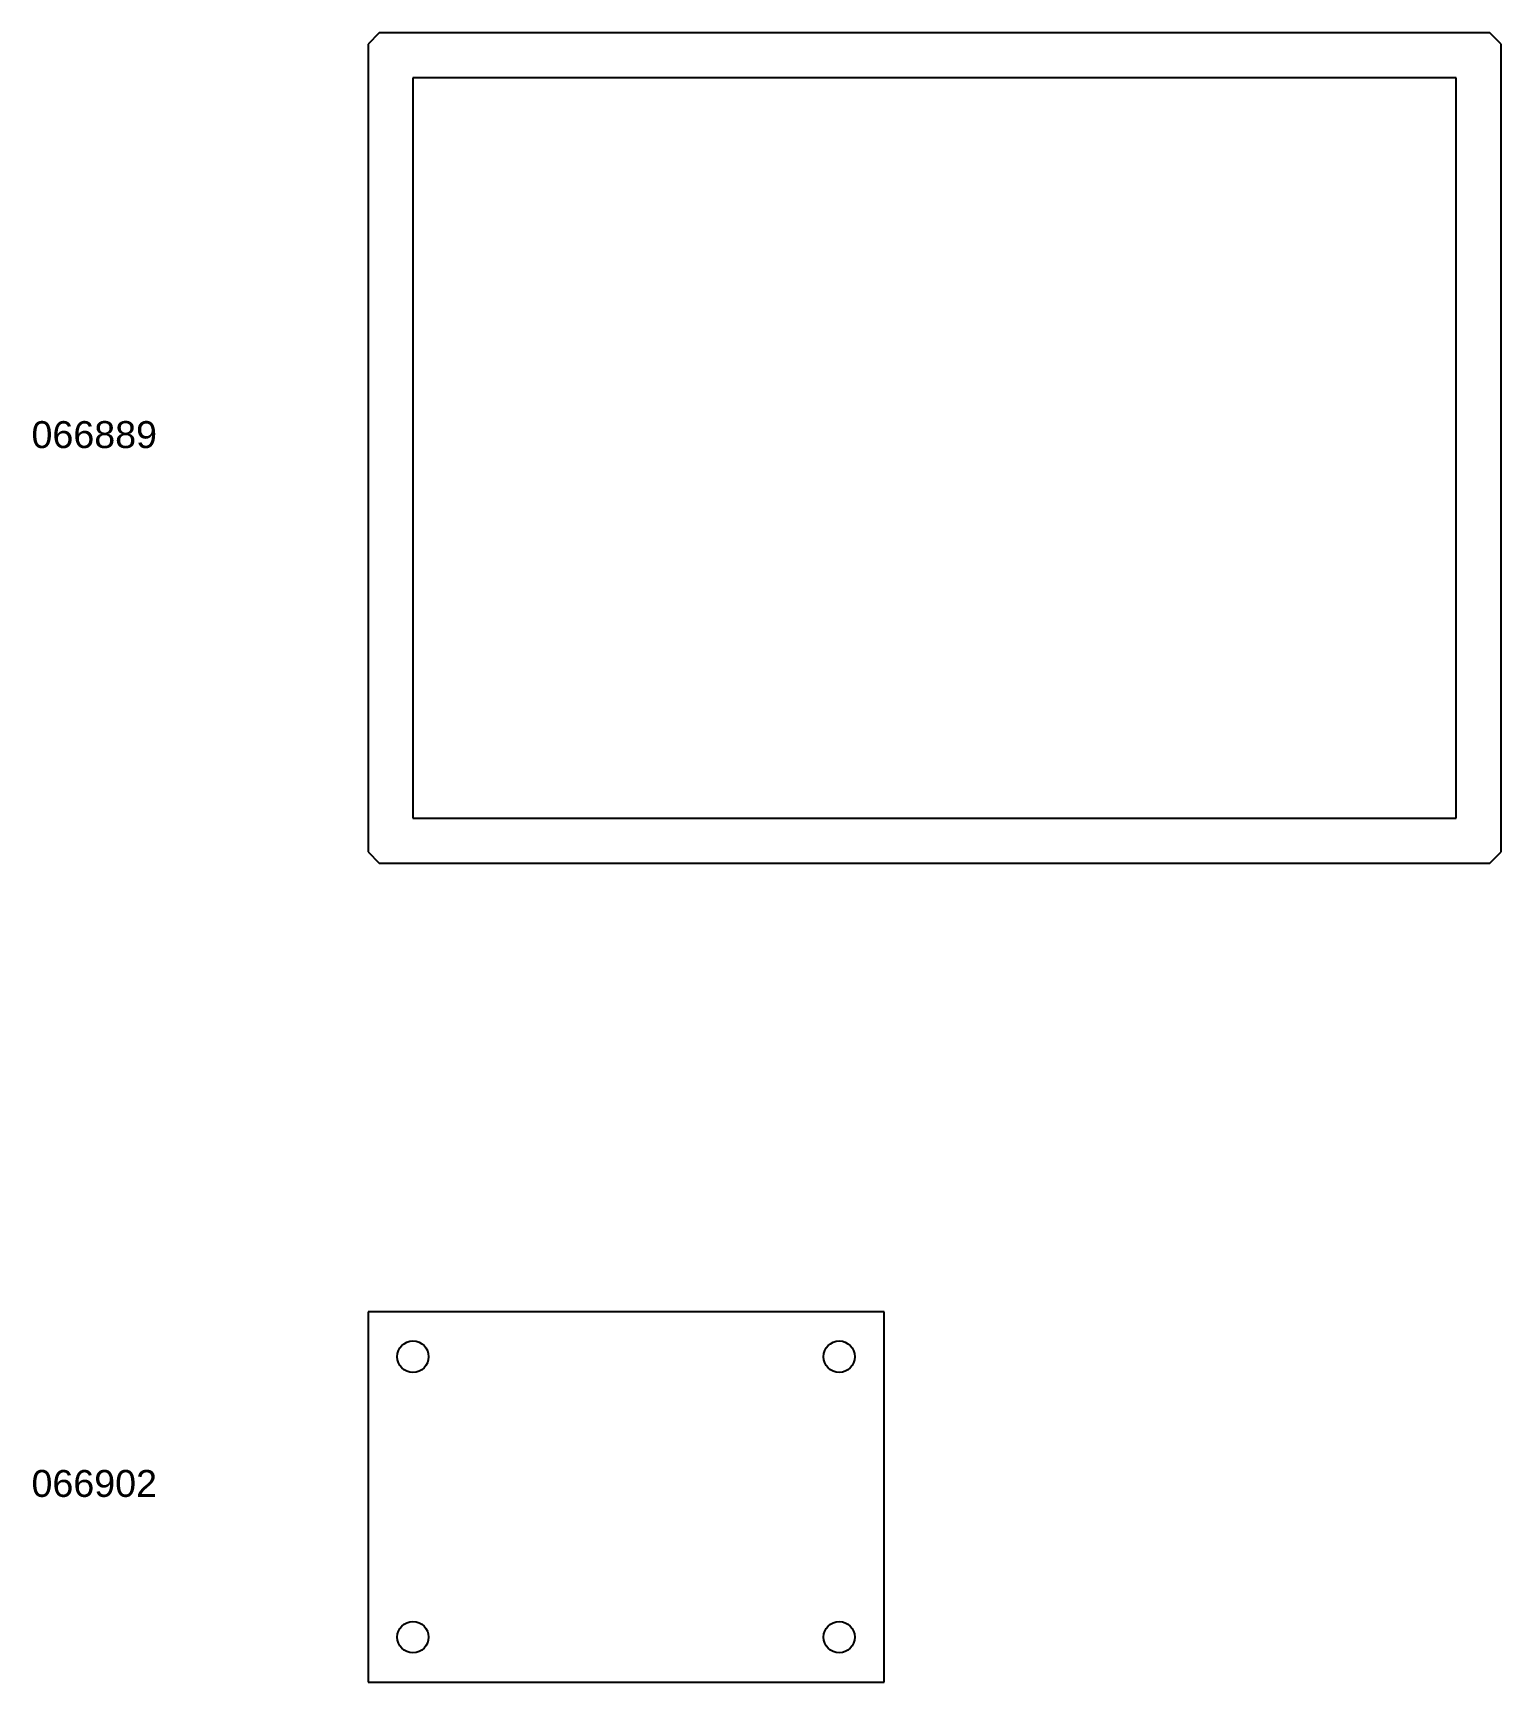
# Model space of a CAD drawing. Extents: x -149 to 505, y 0 to 735.
import ezdxf

# ---------------------------------------------------------------- set-up
doc = ezdxf.new("R2010")
doc.units = 0
doc.header["$MEASUREMENT"] = 0
doc.layers.get('0').update_dxf_attribs({"linetype": 'CONTINUOUS'})
doc.styles.get("Standard").update_dxf_attribs({"font": 'arial.ttf'})

msp = doc.modelspace()

# ---------------------------------------------------------------- linework, layer by layer
for p, q in [((5, 735), (0, 730)), ((500, 735), (5, 735)), ((505, 730), (500, 735)), ((0, 730), (0, 370)), ((505, 370), (505, 730)), ((485, 715), (20, 715)), ((20, 715), (20, 385)), ((485, 385), (485, 715)), ((20, 385), (485, 385)), ((0, 370), (5, 365)), ((500, 365), (505, 370)), ((5, 365), (500, 365)), ((230, 165), (0, 165)), ((0, 165), (0, 0)), ((230, 0), (230, 165)), ((0, 0), (230, 0))]:
    msp.add_line(p, q)
for centre in [(20, 145), (210, 145), (20, 20), (210, 20)]:
    msp.add_circle(centre, 7)

# ---------------------------------------------------------------- texts
for s, p in [('066889', (-150, 550)), ('066902', (-150, 82.5))]:
    msp.add_text(s, height=12).set_placement(p)

doc.saveas('drawing.dxf')
